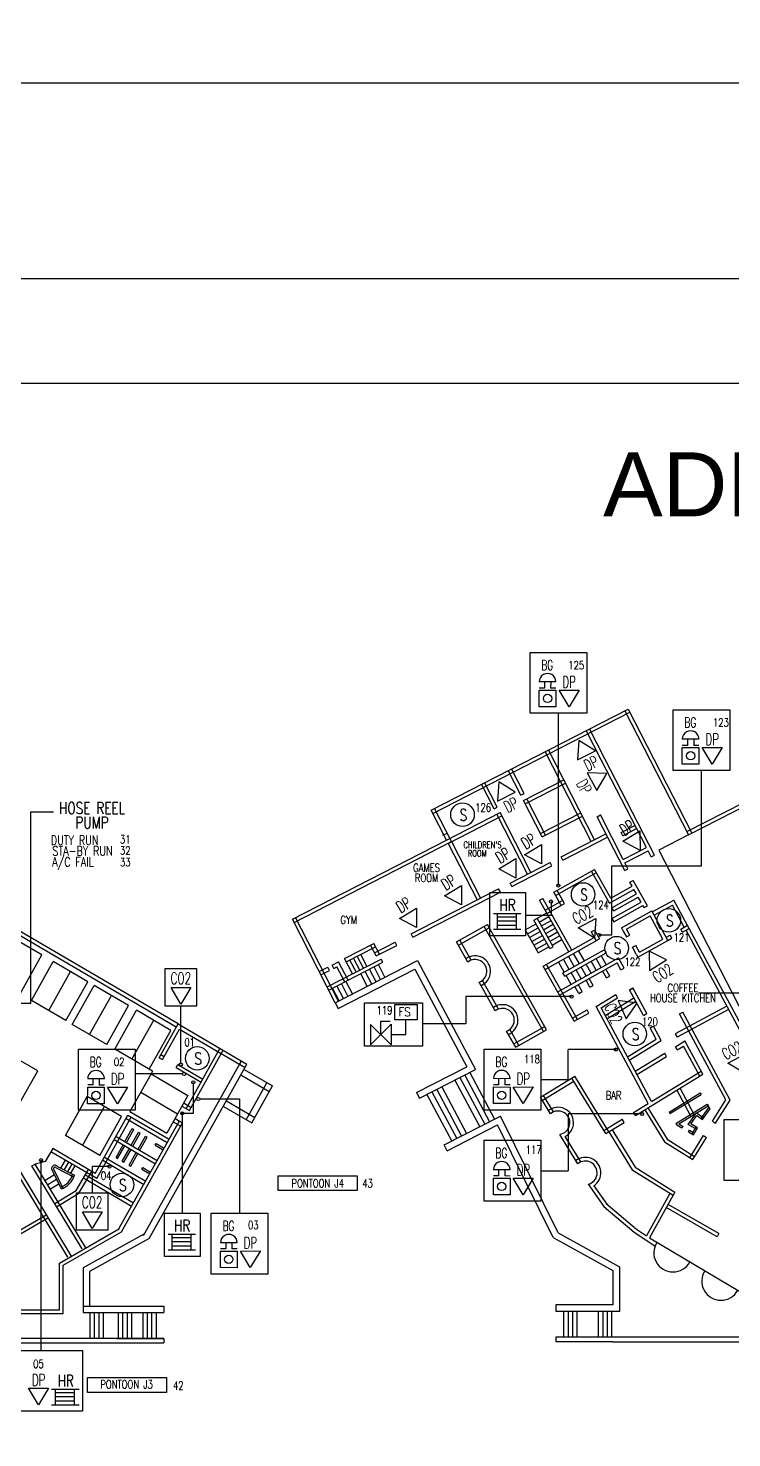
# Model space of a CAD drawing. Extents: x -2888 to 8486, y -2377 to 1555.
# Drawn here: x 6845.8 to 6980.2, y -5.8 to 263.6 of the extents above; entities that cross this region are included whole.
import ezdxf
from ezdxf.enums import TextEntityAlignment as Align

# ---------------------------------------------------------------- set-up
doc = ezdxf.new("R2010")
doc.units = 0
doc.layers.get('0').update_dxf_attribs({"linetype": 'CONTINUOUS'})
doc.layers.get('DEFPOINTS').update_dxf_attribs({"linetype": 'CONTINUOUS'})
for name, color, linetype in [('FAPOINT', 1, 'CONTINUOUS'), ('FF_GRID_LINE', 8, 'CONTINUOUS'), ('MIMIC_SIZE', 7, 'CONTINUOUS'), ('TEXT', 8, 'CONTINUOUS'), ('TXT4', 8, 'CONTINUOUS')]:
    doc.layers.add(name, color=color, linetype=linetype)
doc.styles.add('ARIAL', font='arial.ttf')
doc.styles.add('BADAI', font='romans.shx', dxfattribs={"width": 0.65})
doc.styles.add('PLOT02__REVB$0$NARROW', font='SIMPLEX', dxfattribs={"width": 0.75})
doc.styles.add('ROMANS', font='ROMANS.SHX', dxfattribs={"width": 0.8})
doc.styles.get("Standard").update_dxf_attribs({"font": 'arial.ttf'})
doc.dimstyles.get("Standard").update_dxf_attribs({"dimtxt": 0.18, "dimasz": 0.18, "dimexe": 0.18, "dimexo": 0.0625, "dimgap": 0.09, "dimtad": 0, "dimtih": 1, "dimtoh": 1, "dimzin": 0, "dimcen": 0.09, "dimazin": 3, "dimtfac": 1, "dimtofl": 0, "dimtmove": 0, "dimatfit": 3})

# ---------------------------------------------------------------- blocks, each defined once
blk = doc.blocks.new('D-433-1_MIMIC_SIZE_900_X_1')
at = {"layer": 'MIMIC_SIZE'}
for points in [[(3.62, 53.07), (868.62, 53.07), (868.62, 478.07), (3.62, 478.07)], [(23.62, 73.07), (848.62, 73.07), (848.62, 458.07), (23.62, 458.07)]]:
    blk.add_lwpolyline(points, close=True, dxfattribs=at)
blk = doc.blocks.new('*D64')
at = {"layer": 'DEFPOINTS', "color": 0}
for p in [(7487.73, 253.12), (6622.73, 215.68), (7487.73, 215.68)]:
    blk.add_point(p, dxfattribs=at)
at = {"layer": 'MIMIC_SIZE', "color": 0}
for p, q in [((6622.73, 215.75), (6622.73, 253.3)), ((7487.73, 215.75), (7487.73, 253.3)), ((6622.91, 253.12), (6998.11, 253.12)), ((7487.55, 253.12), (7112.36, 253.12))]:
    blk.add_line(p, q, dxfattribs=at)
for points in [[(6622.91, 253.15), (6622.91, 253.09), (6622.73, 253.12)], [(7487.55, 253.09), (7487.55, 253.15), (7487.73, 253.12)]]:
    blk.add_solid(points, dxfattribs=at)
blk.add_text('865.0000', height=20, dxfattribs=at).set_placement((6997.07, 243.29))

msp = doc.modelspace()

# ---------------------------------------------------------------- linework, layer by layer
at = {"color": 1}
for p, q in [((6944.43, 137.465), (6943.436, 137.466)), ((6946.619, 138.656), (6943.437, 138.659)), ((6944.432, 138.658), (6944.43, 137.465)), ((6945.625, 138.657), (6945.623, 137.464)), ((6946.618, 137.463), (6945.623, 137.464)), ((6943.432, 133.887), (6943.436, 137.069)), ((6943.436, 137.069), (6946.617, 137.065)), ((6946.617, 137.065), (6946.614, 133.884)), ((6947.23, 137.064), (6951.047, 137.074)), ((6949.135, 133.887), (6947.23, 137.064)), ((6951.047, 137.074), (6949.135, 133.887)), ((6951.018, 127.458), (6950.758, 123.764)), ((6954.166, 125.483), (6951.018, 127.458)), ((6973.954, 127.696), (6970.773, 127.7)), ((6971.767, 127.699), (6971.766, 126.506)), ((6972.96, 127.698), (6972.959, 126.504)), ((6950.758, 123.764), (6954.166, 125.483)), ((6970.768, 122.928), (6970.771, 126.109)), ((6971.766, 126.506), (6970.771, 126.507)), ((6970.771, 126.109), (6973.952, 126.106)), ((6973.953, 126.503), (6972.959, 126.504)), ((6973.952, 126.106), (6973.949, 122.924)), ((6974.565, 126.104), (6978.383, 126.114)), ((6976.47, 122.928), (6974.565, 126.104)), ((6978.383, 126.114), (6976.47, 122.928)), ((6956.329, 121.11), (6952.628, 121.268)), ((6952.628, 121.268), (6954.441, 117.909)), ((6935.707, 119.53), (6935.446, 115.835)), ((6938.855, 117.555), (6935.707, 119.53)), ((6954.441, 117.909), (6956.329, 121.11)), ((6935.446, 115.835), (6938.855, 117.555)), ((6959.419, 108.183), (6962.683, 110.163)), ((6962.691, 106.447), (6959.419, 108.183)), ((6962.683, 110.163), (6962.691, 106.447)), ((6940.615, 105.607), (6943.879, 107.587)), ((6943.887, 103.871), (6940.615, 105.607)), ((6943.879, 107.587), (6943.887, 103.871)), ((6935.723, 102.894), (6938.987, 104.875)), ((6938.995, 101.158), (6935.723, 102.894)), ((6938.987, 104.875), (6938.995, 101.158)), ((6925.34, 97.747), (6928.603, 99.728)), ((6928.603, 99.728), (6928.612, 96.012)), ((6928.612, 96.012), (6925.34, 97.747)), ((6916.741, 93.443), (6920.004, 95.423)), ((6920.004, 95.423), (6920.013, 91.707)), ((6920.013, 91.707), (6916.741, 93.443)), ((6950.872, 91.632), (6954.26, 93.391)), ((6954.022, 89.682), (6950.872, 91.632)), ((6954.26, 93.391), (6954.022, 89.682)), ((6964.434, 87.201), (6964.503, 83.497)), ((6967.745, 85.513), (6964.434, 87.201)), ((6964.503, 83.497), (6967.745, 85.513)), ((6873.099, 80.207), (6876.916, 80.217)), ((6875.004, 77.031), (6873.099, 80.207)), ((6876.916, 80.217), (6875.004, 77.031)), ((6962.166, 77.27), (6958.489, 77.721)), ((6958.489, 77.721), (6960.031, 74.228)), ((6960.031, 74.228), (6962.166, 77.27)), ((6911.189, 69.287), (6915.176, 73.207)), ((6915.176, 69.287), (6911.189, 73.187)), ((6911.189, 73.187), (6911.189, 69.287)), ((6913.177, 73.804), (6914.976, 73.804)), ((6913.177, 71.242), (6913.177, 73.804)), ((6915.176, 73.207), (6915.176, 69.287)), ((6917.966, 71.251), (6917.966, 74.067)), ((6915.176, 71.251), (6917.966, 71.251)), ((6979.484, 65.755), (6982.851, 67.553)), ((6982.655, 63.842), (6979.484, 65.755)), ((6860.362, 62.788), (6857.181, 62.792)), ((6858.175, 62.791), (6858.174, 61.598)), ((6859.368, 62.789), (6859.367, 61.596)), ((6937.862, 62.806), (6934.681, 62.809)), ((6935.675, 62.808), (6935.674, 61.615)), ((6936.868, 62.807), (6936.867, 61.614)), ((6857.176, 58.019), (6857.179, 61.201)), ((6858.174, 61.598), (6857.179, 61.599)), ((6857.179, 61.201), (6860.36, 61.198)), ((6860.361, 61.595), (6859.367, 61.596)), ((6860.36, 61.198), (6860.357, 58.016)), ((6860.973, 61.196), (6864.791, 61.206)), ((6862.878, 58.019), (6860.973, 61.196)), ((6864.791, 61.206), (6862.878, 58.019)), ((6934.676, 58.037), (6934.679, 61.218)), ((6935.674, 61.615), (6934.679, 61.616)), ((6934.679, 61.218), (6937.86, 61.215)), ((6937.861, 61.613), (6936.867, 61.614)), ((6937.86, 61.215), (6937.857, 58.033)), ((6938.473, 61.213), (6942.291, 61.223)), ((6940.378, 58.037), (6938.473, 61.213)), ((6942.291, 61.223), (6940.378, 58.037)), ((6934.676, 40.628), (6934.679, 43.81)), ((6935.674, 44.206), (6934.679, 44.207)), ((6934.679, 43.81), (6937.86, 43.806)), ((6937.862, 45.397), (6934.681, 45.4)), ((6935.675, 45.399), (6935.674, 44.206)), ((6936.868, 45.398), (6936.867, 44.205)), ((6937.861, 44.204), (6936.867, 44.205)), ((6937.86, 43.806), (6937.857, 40.625)), ((6938.473, 43.804), (6942.291, 43.815)), ((6940.378, 40.628), (6938.473, 43.804)), ((6942.291, 43.815), (6940.378, 40.628)), ((6856.16, 37.368), (6859.977, 37.378)), ((6858.065, 34.192), (6856.16, 37.368)), ((6859.977, 37.378), (6858.065, 34.192)), ((6882.546, 26.684), (6882.549, 29.865)), ((6883.544, 30.262), (6882.549, 30.263)), ((6882.549, 29.865), (6885.731, 29.862)), ((6885.733, 31.453), (6882.551, 31.456)), ((6883.545, 31.455), (6883.544, 30.262)), ((6884.738, 31.454), (6884.737, 30.261)), ((6885.731, 30.26), (6884.737, 30.261)), ((6885.731, 29.862), (6885.728, 26.68)), ((6886.343, 29.86), (6890.161, 29.87)), ((6888.249, 26.684), (6886.343, 29.86)), ((6890.161, 29.87), (6888.249, 26.684)), ((6845.892, 3.647), (6849.709, 3.657)), ((6847.797, 0.471), (6845.892, 3.647)), ((6849.709, 3.657), (6847.797, 0.471))]:
    msp.add_line(p, q, dxfattribs=at)
for points in [[(6941.678, 144.288), (6952.504, 144.288), (6952.504, 132.647), (6941.678, 132.647)], [(6969.013, 133.329), (6979.84, 133.329), (6979.84, 121.688), (6969.013, 121.688)], [(6933.982, 98.366), (6940.839, 98.366), (6940.839, 90.082), (6933.982, 90.082)], [(6910.03, 77.3), (6921.145, 77.3), (6921.145, 69.016), (6910.03, 69.016)], [(6915.838, 74.067), (6915.838, 77.014), (6920.093, 77.014), (6920.093, 74.067)], [(6855.421, 68.42), (6866.248, 68.42), (6866.248, 56.78), (6855.421, 56.78)], [(6932.921, 68.438), (6943.748, 68.438), (6943.748, 56.797), (6932.921, 56.797)], [(6978.779, 54.972), (6989.606, 54.972), (6989.606, 43.331), (6978.779, 43.331)], [(6932.921, 51.029), (6943.748, 51.029), (6943.748, 39.388), (6932.921, 39.388)], [(6871.828, 37.085), (6878.686, 37.085), (6878.686, 28.801), (6871.828, 28.801)], [(6880.791, 37.085), (6891.618, 37.085), (6891.618, 25.444), (6880.791, 25.444)], [(6840.34, 10.872), (6856.16, 10.872), (6856.16, -0.769), (6840.34, -0.769)]]:
    msp.add_lwpolyline(points, close=True, dxfattribs=at)
for centre in [(6945.025, 135.476), (6972.36, 124.517), (6858.768, 59.609), (6936.268, 59.626), (6936.268, 42.217), (6884.138, 28.273)]:
    msp.add_circle(centre, 0.795, dxfattribs=at)
at = {"color": 1, "linetype": 'BYBLOCK'}
for centre, radius in [((6928.784, 113.263), 2.25), ((6947.091, 99.725), 0.299), ((6951.823, 98.017), 2.25), ((6945.694, 96.659), 0.299), ((6968.202, 93.064), 2.25), ((6954.918, 90.272), 0.299), ((6958.217, 87.762), 2.25), ((6949.615, 78.496), 0.299), ((6961.693, 71.339), 2.25), ((6878.115, 66.688), 2.25), ((6958.079, 68.392), 0.299), ((6874.97, 65.522), 0.299), ((6875.595, 63.712), 0.299), ((6877.343, 62.107), 0.299), ((6878.297, 58.933), 0.299), ((6875.257, 56.178), 0.299), ((6963.072, 56.064), 0.299), ((6848.25, 47.238), 0.299), ((6861.341, 45.996), 0.299), ((6863.721, 42.504), 2.25)]:
    msp.add_circle(centre, radius, dxfattribs=at)
at = {"color": 1}
for centre in [(6945.028, 138.658), (6972.363, 127.698), (6858.771, 62.79), (6936.271, 62.807), (6936.271, 45.399), (6884.142, 31.454)]:
    msp.add_arc(centre, 1.591, 359.93967, 179.93967, dxfattribs=at)
at = {"layer": 'FAPOINT', "color": 1, "linetype": 'BYBLOCK'}
for p, q in [((6934.697, 94.359), (6939.955, 94.359)), ((6935.48, 91.389), (6935.48, 94.359)), ((6939.105, 91.389), (6939.105, 94.359)), ((6935.48, 93.75), (6939.105, 93.75)), ((6935.48, 92.983), (6939.105, 92.983)), ((6935.48, 92.155), (6939.105, 92.155)), ((6934.697, 91.389), (6939.955, 91.389)), ((6872.543, 33.078), (6877.802, 33.078)), ((6873.326, 30.107), (6873.326, 33.078)), ((6873.326, 32.468), (6876.951, 32.468)), ((6876.951, 30.107), (6876.951, 33.078)), ((6872.543, 30.107), (6877.802, 30.107)), ((6873.326, 31.702), (6876.951, 31.702)), ((6873.326, 30.874), (6876.951, 30.874)), ((6850.28, 3.436), (6855.538, 3.436)), ((6851.062, 0.466), (6851.062, 3.436)), ((6851.062, 2.827), (6854.688, 2.827)), ((6854.688, 0.466), (6854.688, 3.436)), ((6850.28, 0.466), (6855.538, 0.466)), ((6851.062, 2.061), (6854.688, 2.061)), ((6851.062, 1.232), (6854.688, 1.232))]:
    msp.add_line(p, q, dxfattribs=at)
at = {"layer": 'FF_GRID_LINE', "color": 1}
for p, q in [((6946.614, 133.884), (6943.432, 133.887)), ((6973.949, 122.924), (6970.768, 122.928)), ((6860.357, 58.016), (6857.176, 58.019)), ((6937.857, 58.033), (6934.676, 58.037)), ((6937.857, 40.625), (6934.676, 40.628)), ((6885.728, 26.68), (6882.546, 26.684))]:
    msp.add_line(p, q, dxfattribs=at)
at = {"layer": 'MIMIC_SIZE', "color": 0}
for p, q in [((6922.795, 114.146), (6960.425, 133.46)), ((6923.118, 113.516), (6960.748, 132.831)), ((6959.795, 133.137), (6971.981, 109.396)), ((6960.425, 133.46), (6972.61, 109.719)), ((6955.361, 123.621), (6952.419, 129.352)), ((6955.99, 123.944), (6953.049, 129.675)), ((6947.505, 119.589), (6944.564, 125.32)), ((6948.135, 119.912), (6945.194, 125.643)), ((6965.45, 105.514), (6955.99, 123.944)), ((6939.908, 116.978), (6937.49, 121.689)), ((6940.538, 117.301), (6938.12, 122.012)), ((6963.91, 106.964), (6955.361, 123.621)), ((6934.8, 114.356), (6932.382, 119.067)), ((6935.43, 114.679), (6933.012, 119.39)), ((6940.431, 115.958), (6948.135, 119.912)), ((6940.754, 115.329), (6948.458, 119.283)), ((6953.374, 108.155), (6947.505, 119.589)), ((6954.004, 108.478), (6948.135, 119.912)), ((6971.658, 110.026), (6989.783, 119.329)), ((6971.981, 109.396), (6990.106, 118.699)), ((6939.908, 116.978), (6940.538, 117.301)), ((6943.999, 109.007), (6940.431, 115.958)), ((6944.629, 109.33), (6941.061, 116.281)), ((6925.736, 108.416), (6922.795, 114.146)), ((6926.689, 108.109), (6923.425, 114.469)), ((6925.736, 108.416), (6935.953, 113.66)), ((6934.8, 114.356), (6935.43, 114.679)), ((6941.192, 101.902), (6935.323, 113.336)), ((6941.822, 102.225), (6935.953, 113.66)), ((6943.676, 109.636), (6951.38, 113.591)), ((6954.487, 112.88), (6955.117, 113.204)), ((6959.485, 104.693), (6955.117, 113.204)), ((6926.059, 107.786), (6936.276, 113.03)), ((6943.999, 109.007), (6951.703, 112.961)), ((6959.766, 102.596), (6954.487, 112.88)), ((6959.098, 109.879), (6961.723, 111.226)), ((6959.421, 109.249), (6962.046, 110.597)), ((6896.278, 93.296), (6925.736, 108.416)), ((6896.602, 92.666), (6926.689, 108.109)), ((6925.046, 109.349), (6925.843, 109.758)), ((6926.059, 107.786), (6931.605, 96.981)), ((6926.689, 108.109), (6932.235, 97.304)), ((6947.6, 105.191), (6956.175, 109.592)), ((6947.923, 104.561), (6956.498, 108.963)), ((6959.421, 109.249), (6959.098, 109.879)), ((6971.981, 109.396), (6966.316, 106.488)), ((6947.923, 104.561), (6947.6, 105.191)), ((6959.485, 104.693), (6963.91, 106.964)), ((6959.809, 104.063), (6964.233, 106.334)), ((6964.82, 105.191), (6964.233, 106.334)), ((6964.82, 105.191), (6965.45, 105.514)), ((6966.316, 106.488), (6983.873, 72.284)), ((6874.09, 72.662), (6819.817, 104.427)), ((6937.87, 100.197), (6945.533, 104.13)), ((6938.194, 99.567), (6945.856, 103.5)), ((6945.856, 103.5), (6945.533, 104.13)), ((6946.224, 98.44), (6954.01, 102.818)), ((6956.847, 96.328), (6953.393, 102.471)), ((6957.117, 97.292), (6954.01, 102.818)), ((6959.766, 102.596), (6960.396, 102.92)), ((6960.396, 102.92), (6959.809, 104.063)), ((6874.448, 73.273), (6825.361, 102.003)), ((6938.194, 99.567), (6937.87, 100.197)), ((6946.57, 97.823), (6954.357, 102.201)), ((6960.768, 100.336), (6961.385, 100.682)), ((6961.191, 99.582), (6960.768, 100.336)), ((6963.859, 96.282), (6961.385, 100.682)), ((6918.95, 90.486), (6935.685, 99.076)), ((6919.274, 89.856), (6936.009, 98.446)), ((6936.009, 98.446), (6935.685, 99.076)), ((6943.515, 96.918), (6944.132, 97.264)), ((6949.686, 87.385), (6944.132, 97.264)), ((6947.636, 95.928), (6946.224, 98.44)), ((6948.253, 96.275), (6946.841, 98.787)), ((6956.847, 96.328), (6961.538, 98.965)), ((6957.117, 97.292), (6961.191, 99.582)), ((6957.321, 95.484), (6962.012, 98.122)), ((6957.668, 94.867), (6962.359, 97.505)), ((6962.012, 98.122), (6961.538, 98.965)), ((6962.895, 96.552), (6962.359, 97.505)), ((6942.42, 93.119), (6944.875, 94.499)), ((6949.069, 87.038), (6943.515, 96.918)), ((6944.58, 95.022), (6947.906, 96.892)), ((6944.927, 94.405), (6948.253, 96.275)), ((6957.321, 93.418), (6962.895, 96.552)), ((6957.668, 94.867), (6957.321, 95.484)), ((6957.668, 92.801), (6963.242, 95.935)), ((6959.141, 91.633), (6964.93, 94.887)), ((6963.488, 95.497), (6963.242, 95.935)), ((6963.488, 95.497), (6964.105, 95.844)), ((6964.105, 95.844), (6963.859, 96.282)), ((6967.99, 89.2), (6964.93, 94.887)), ((6965.032, 94.698), (6969.177, 96.928)), ((6965.367, 94.075), (6968.889, 95.97)), ((6971.141, 91.784), (6968.889, 95.97)), ((6985.366, 66.836), (6969.177, 96.928)), ((6904.48, 77.317), (6896.278, 93.296)), ((6905.11, 77.64), (6896.908, 93.619)), ((6927.641, 88.933), (6933.542, 92.251)), ((6927.988, 88.316), (6933.889, 91.634)), ((6944.231, 71.793), (6932.925, 91.904)), ((6944.848, 72.14), (6933.542, 92.251)), ((6940.774, 91.246), (6942.825, 92.399)), ((6941.186, 90.514), (6943.237, 91.666)), ((6945.486, 87.666), (6942.42, 93.119)), ((6946.103, 88.013), (6943.037, 93.466)), ((6943.442, 92.746), (6945.279, 93.779)), ((6943.854, 92.013), (6945.691, 93.046)), ((6944.266, 91.281), (6946.103, 92.313)), ((6957.321, 93.418), (6957.668, 92.801)), ((6959.141, 91.633), (6959.488, 91.016)), ((6960.105, 91.363), (6964.648, 93.917)), ((6967.037, 89.476), (6964.648, 93.917)), ((6970.478, 91.411), (6971.758, 92.131)), ((6848.433, 86.471), (6843.278, 89.488)), ((6911.943, 86.889), (6915.901, 88.921)), ((6916.224, 88.291), (6915.901, 88.921)), ((6919.274, 89.856), (6918.95, 90.486)), ((6929.796, 85.101), (6927.641, 88.933)), ((6930.414, 85.447), (6928.258, 89.28)), ((6940.774, 91.246), (6943.246, 86.849)), ((6941.598, 89.781), (6943.649, 90.934)), ((6942.01, 89.048), (6944.061, 90.201)), ((6942.422, 88.315), (6944.473, 89.468)), ((6944.215, 84.309), (6953.962, 89.788)), ((6944.562, 83.692), (6954.926, 89.518)), ((6944.678, 90.548), (6946.515, 91.581)), ((6945.09, 89.815), (6946.927, 90.848)), ((6945.502, 89.082), (6947.339, 90.115)), ((6945.914, 88.349), (6947.751, 89.382)), ((6953.354, 90.869), (6953.971, 91.216)), ((6953.354, 90.869), (6954.309, 89.171)), ((6953.971, 91.216), (6954.926, 89.518)), ((6959.488, 91.016), (6960.105, 89.919)), ((6960.722, 90.266), (6960.105, 91.363)), ((6960.105, 89.919), (6960.722, 90.266)), ((6962.306, 86.004), (6967.99, 89.2)), ((6962.576, 86.968), (6967.037, 89.476)), ((6967.643, 89.817), (6968.421, 90.254)), ((6967.99, 89.2), (6968.756, 89.631)), ((6968.756, 89.631), (6968.421, 90.254)), ((6970.814, 90.787), (6970.478, 91.411)), ((6970.814, 90.787), (6972.094, 91.507)), ((6984.548, 66.863), (6971.477, 91.16)), ((6844.268, 79.033), (6848.433, 86.471)), ((6906.264, 85.759), (6911.848, 88.625)), ((6906.587, 85.13), (6912.171, 87.996)), ((6910.533, 84.286), (6909.368, 86.557)), ((6912.267, 86.26), (6911.218, 88.302)), ((6912.896, 86.583), (6911.848, 88.625)), ((6912.267, 86.26), (6916.224, 88.291)), ((6942.834, 87.582), (6944.885, 88.735)), ((6943.246, 86.849), (6945.297, 88.002)), ((6945.486, 87.666), (6946.103, 88.013)), ((6947.965, 83.019), (6955.871, 87.464)), ((6948.312, 82.402), (6956.217, 86.847)), ((6951.101, 84.782), (6949.996, 86.747)), ((6952.062, 85.322), (6950.957, 87.287)), ((6956.256, 84.608), (6955.29, 86.326)), ((6955.871, 87.464), (6956.217, 86.847)), ((6961.247, 87.945), (6961.864, 88.292)), ((6961.959, 86.621), (6961.247, 87.945)), ((6962.582, 86.956), (6961.864, 88.292)), ((6961.959, 86.621), (6962.306, 86.004)), ((6846.441, 77.761), (6850.606, 85.199)), ((6857.186, 81.348), (6850.606, 85.199)), ((6901.422, 83.274), (6903.043, 84.106)), ((6902.911, 80.374), (6913.236, 85.673)), ((6903.366, 83.477), (6903.043, 84.106)), ((6903.234, 79.744), (6913.559, 85.044)), ((6903.858, 84.524), (6905.103, 85.164)), ((6904.181, 83.895), (6903.858, 84.524)), ((6904.181, 83.895), (6904.797, 84.211)), ((6904.48, 77.317), (6920.21, 85.391)), ((6906.285, 81.31), (6904.797, 84.211)), ((6905.046, 76.215), (6919.689, 83.731)), ((6906.915, 81.633), (6905.103, 85.164)), ((6907.753, 82.859), (6906.264, 85.759)), ((6908.448, 83.216), (6907.282, 85.487)), ((6909.143, 83.573), (6907.978, 85.843)), ((6909.838, 83.929), (6908.673, 86.2)), ((6912.276, 81.319), (6911.031, 83.746)), ((6913.122, 81.752), (6911.876, 84.18)), ((6913.967, 82.186), (6912.721, 84.613)), ((6913.559, 85.044), (6913.236, 85.673)), ((6919.689, 83.731), (6929.593, 65.079)), ((6920.21, 85.391), (6931.276, 64.551)), ((6950.137, 73.776), (6944.215, 84.309)), ((6950.754, 74.122), (6944.832, 84.655)), ((6946.979, 79.392), (6958.572, 85.91)), ((6948.219, 83.162), (6947.114, 85.127)), ((6947.326, 78.775), (6958.302, 84.946)), ((6949.18, 83.702), (6948.075, 85.667)), ((6950.14, 84.242), (6949.036, 86.207)), ((6951.453, 81.908), (6950.487, 83.625)), ((6952.413, 82.448), (6951.448, 84.165)), ((6953.374, 82.988), (6952.409, 84.705)), ((6954.335, 83.528), (6953.369, 85.245)), ((6955.295, 84.068), (6954.33, 85.785)), ((6956.91, 82.407), (6956.16, 83.742)), ((6959.052, 83.612), (6958.302, 84.946)), ((6959.669, 83.959), (6958.572, 85.91)), ((6959.052, 83.612), (6959.669, 83.959)), ((6849.731, 75.835), (6853.896, 83.273)), ((6853.021, 73.91), (6857.186, 81.348)), ((6901.745, 82.645), (6903.366, 83.477)), ((6906.897, 78.558), (6905.652, 80.985)), ((6907.743, 78.992), (6906.497, 81.419)), ((6910.586, 80.451), (6909.34, 82.878)), ((6911.431, 80.885), (6910.185, 83.312)), ((6935.046, 75.764), (6931.968, 81.238)), ((6935.663, 76.109), (6932.584, 81.586)), ((6948.312, 82.402), (6947.965, 83.019)), ((6949.532, 80.828), (6948.566, 82.545)), ((6950.492, 81.368), (6949.527, 83.085)), ((6953.129, 80.282), (6952.379, 81.616)), ((6953.746, 80.628), (6952.996, 81.963)), ((6956.293, 82.06), (6955.543, 83.395)), ((6956.293, 82.06), (6956.91, 82.407)), ((6854.247, 73.192), (6858.412, 80.63)), ((6857.537, 71.267), (6861.702, 78.705)), ((6864.992, 76.779), (6858.412, 80.63)), ((6905.207, 77.69), (6903.961, 80.117)), ((6906.052, 78.124), (6904.806, 80.551)), ((6949.297, 80.651), (6949.278, 80.685)), ((6951.022, 79.097), (6950.272, 80.432)), ((6951.639, 79.444), (6950.889, 80.779)), ((6951.022, 79.097), (6951.639, 79.444)), ((6953.129, 80.282), (6953.746, 80.628)), ((6954.308, 76.597), (6958.057, 78.892)), ((6955.248, 76.343), (6958.393, 78.268)), ((6956.027, 74.894), (6961.532, 78.263)), ((6958.393, 78.268), (6958.057, 78.892)), ((6960.703, 79.803), (6961.326, 80.139)), ((6963.342, 74.898), (6960.703, 79.803)), ((6961.174, 79.838), (6961.08, 80.006)), ((6963.965, 75.233), (6961.326, 80.139)), ((6853.021, 73.91), (6846.441, 77.761)), ((6860.827, 69.341), (6864.992, 76.779)), ((6862.343, 68.454), (6866.508, 75.892)), ((6873.089, 72.04), (6866.508, 75.892)), ((6904.48, 77.317), (6905.046, 76.215)), ((6949.79, 74.392), (6952.593, 75.968)), ((6952.94, 75.351), (6952.593, 75.968)), ((6964.265, 58.088), (6954.308, 76.597)), ((6954.985, 76.98), (6954.972, 77.004)), ((6964.87, 58.458), (6955.248, 76.343)), ((6955.602, 77.327), (6955.576, 77.374)), ((6956.363, 74.27), (6961.868, 77.638)), ((6979.287, 76.642), (6969.437, 71.372)), ((6979.621, 76.017), (6969.771, 70.748)), ((6970.263, 75.188), (6970.886, 75.524)), ((6979.922, 58.728), (6970.886, 75.524)), ((6860.827, 69.341), (6854.247, 73.192)), ((6865.633, 66.528), (6869.798, 73.966)), ((6870.832, 66.816), (6874.448, 73.273)), ((6874.448, 73.273), (6887.612, 65.569)), ((6938.601, 69.44), (6944.501, 72.757)), ((6950.137, 73.776), (6952.94, 75.351)), ((6963.342, 74.898), (6963.965, 75.233)), ((6964.623, 72.517), (6965.246, 72.852)), ((6966.734, 70.087), (6965.246, 72.852)), ((6979.104, 58.755), (6970.263, 75.188)), ((6868.923, 64.603), (6873.089, 72.04)), ((6871.443, 66.459), (6874.713, 72.298)), ((6874.713, 72.298), (6887.266, 64.951)), ((6938.948, 68.823), (6937.217, 71.901)), ((6939.565, 69.169), (6937.834, 72.249)), ((6938.948, 68.823), (6944.848, 72.14)), ((6960.289, 66.973), (6965.793, 70.341)), ((6960.625, 66.348), (6966.734, 70.087)), ((6965.793, 70.341), (6964.623, 72.517)), ((6969.437, 71.372), (6969.771, 70.748)), ((6847.643, 64.307), (6841.063, 68.159)), ((6869.563, 64.228), (6862.343, 68.454)), ((6871.178, 67.434), (6871.789, 67.076)), ((6875.998, 57.065), (6882.445, 68.577)), ((6876.609, 56.707), (6883.062, 68.231)), ((6961.772, 64.216), (6967.412, 67.668)), ((6967.748, 67.044), (6967.412, 67.668)), ((6969.461, 68.922), (6971.271, 70.03)), ((6969.796, 68.297), (6969.461, 68.922)), ((6969.796, 68.297), (6971.002, 69.035)), ((6974.1, 63.277), (6971.002, 69.035)), ((6974.705, 63.647), (6971.271, 70.03)), ((6867.871, 32.854), (6886.543, 66.194)), ((6868.952, 32.248), (6887.612, 65.569)), ((6870.832, 66.816), (6871.443, 66.459)), ((6874.069, 64.921), (6874.415, 65.539)), ((6874.069, 64.921), (6878.835, 62.132)), ((6874.415, 65.539), (6879.193, 62.743)), ((6919.996, 60.153), (6929.593, 65.079)), ((6962.108, 63.592), (6967.748, 67.044)), ((6843.477, 56.87), (6847.643, 64.307)), ((6869.282, 63.717), (6865.258, 56.532)), ((6869.563, 64.228), (6869.282, 63.717)), ((6869.282, 63.717), (6876.328, 59.593)), ((6886.436, 63.516), (6891.875, 60.333)), ((6887.061, 64.585), (6892.48, 61.414)), ((6887.447, 54.962), (6891.411, 62.039)), ((6920.562, 59.051), (6931.276, 64.551)), ((6927.345, 62.533), (6932.079, 53.618)), ((6928.289, 63.018), (6933.023, 54.102)), ((6929.233, 63.502), (6933.967, 54.587)), ((6930.177, 63.987), (6934.911, 55.071)), ((6943.656, 59.242), (6950.266, 63.287)), ((6944.025, 58.639), (6950.04, 62.319)), ((6956.161, 52.299), (6949.662, 62.918)), ((6956.764, 52.668), (6950.266, 63.287)), ((6961.803, 55.751), (6974.705, 63.647)), ((6964.87, 58.458), (6974.369, 64.271)), ((6852.924, 51.971), (6857.089, 59.408)), ((6863.669, 55.557), (6857.089, 59.408)), ((6867.314, 60.203), (6874.36, 56.079)), ((6876.328, 59.593), (6872.304, 52.408)), ((6888.517, 54.336), (6892.48, 61.414)), ((6919.996, 60.153), (6920.562, 59.051)), ((6921.991, 59.785), (6926.725, 50.869)), ((6922.935, 60.27), (6927.669, 51.354)), ((6923.879, 60.754), (6928.613, 51.839)), ((6924.823, 61.239), (6929.557, 52.323)), ((6946.185, 56.464), (6944.259, 59.612)), ((6968.233, 56.431), (6974.207, 60.086)), ((6968.418, 56.129), (6974.391, 59.785)), ((6969.741, 60.609), (6972.354, 55.72)), ((6970.365, 60.943), (6972.978, 56.053)), ((6974.207, 60.086), (6974.391, 59.785)), ((6856.214, 50.045), (6860.379, 57.483)), ((6875.18, 57.543), (6876.609, 56.707)), ((6875.526, 58.161), (6876.954, 57.325)), ((6883.098, 57.508), (6888.517, 54.336)), ((6883.723, 58.577), (6889.122, 55.417)), ((6945.581, 56.096), (6943.656, 59.242)), ((6961.433, 56.355), (6964.265, 58.088)), ((6963.607, 56.856), (6967.359, 50.725)), ((6964.211, 57.225), (6967.876, 51.236)), ((6969.565, 54.255), (6975.538, 57.91)), ((6970.092, 54.162), (6975.723, 57.608)), ((6974.355, 55.217), (6975.881, 57.35)), ((6974.643, 55.011), (6976.082, 57.022)), ((6975.538, 57.91), (6975.723, 57.608)), ((6976.082, 57.022), (6975.723, 57.608)), ((6976.542, 54.665), (6979.104, 58.755)), ((6977.142, 54.29), (6979.922, 58.728)), ((6858.638, 44.683), (6864.878, 55.827)), ((6858.903, 43.708), (6865.489, 55.469)), ((6859.504, 48.119), (6863.669, 55.557)), ((6863.016, 33.885), (6874.688, 54.727)), ((6863.634, 33.539), (6875.299, 54.37)), ((6864.532, 55.209), (6872.385, 50.614)), ((6864.878, 55.827), (6872.742, 51.224)), ((6865.258, 56.532), (6872.304, 52.408)), ((6873.525, 54.588), (6874.953, 53.752)), ((6873.871, 55.206), (6875.299, 54.37)), ((6925.296, 50.136), (6936.01, 55.635)), ((6925.861, 49.034), (6935.458, 53.96)), ((6946.118, 32.459), (6935.458, 53.96)), ((6947.057, 33.355), (6936.01, 55.635)), ((6955.791, 52.902), (6959.299, 55.049)), ((6956.161, 52.299), (6959.668, 54.445)), ((6959.668, 54.445), (6959.299, 55.049)), ((6961.803, 55.751), (6961.433, 56.355)), ((6968.233, 56.431), (6968.418, 56.129)), ((6969.565, 54.255), (6969.749, 53.953)), ((6969.749, 53.953), (6970.701, 53.395)), ((6970.092, 54.162), (6970.911, 53.682)), ((6971.868, 54.075), (6973.496, 56.292)), ((6973.525, 53.104), (6971.868, 54.075)), ((6972.386, 54.182), (6973.572, 55.797)), ((6973.704, 53.409), (6972.386, 54.182)), ((6973.496, 56.292), (6974.852, 55.296)), ((6973.572, 55.797), (6974.643, 55.011)), ((6976.542, 54.665), (6977.142, 54.29)), ((6859.504, 48.119), (6852.924, 51.971)), ((6862.607, 51.77), (6870.47, 47.168)), ((6864.302, 50.778), (6865.705, 53.282)), ((6864.608, 50.599), (6866.01, 53.103)), ((6865.504, 50.075), (6866.906, 52.579)), ((6865.705, 53.282), (6866.01, 53.103)), ((6865.809, 49.896), (6867.212, 52.4)), ((6866.814, 49.308), (6868.217, 51.812)), ((6866.906, 52.579), (6867.212, 52.4)), ((6867.12, 49.129), (6868.522, 51.633)), ((6868.217, 51.812), (6868.522, 51.633)), ((6950.804, 46.526), (6947.352, 52.168)), ((6951.408, 46.894), (6948.418, 51.781)), ((6956.764, 52.668), (6961.218, 45.39)), ((6957.368, 53.037), (6961.735, 45.902)), ((6967.876, 51.236), (6973.125, 47.949)), ((6970.701, 53.395), (6970.911, 53.682)), ((6971.928, 52.676), (6972.139, 52.963)), ((6971.928, 52.676), (6972.931, 52.089)), ((6972.139, 52.963), (6973.11, 52.394)), ((6972.182, 47.704), (6974.819, 51.914)), ((6972.625, 52.268), (6973.399, 53.588)), ((6972.782, 47.328), (6975.419, 51.538)), ((6972.931, 52.089), (6973.704, 53.409)), ((6974.819, 51.914), (6975.419, 51.538)), ((6850.496, 49.448), (6849.694, 48.078)), ((6858.903, 43.708), (6850.138, 48.838)), ((6858.638, 44.683), (6850.496, 49.448)), ((6862.261, 51.153), (6870.113, 46.557)), ((6862.592, 47.723), (6863.956, 50.16)), ((6862.897, 47.544), (6864.262, 49.981)), ((6863.793, 47.02), (6865.158, 49.457)), ((6864.099, 46.841), (6865.463, 49.278)), ((6865.103, 46.253), (6866.468, 48.69)), ((6865.409, 46.074), (6866.774, 48.511)), ((6870.094, 50.096), (6870.267, 50.405)), ((6870.094, 50.096), (6871.601, 49.214)), ((6870.267, 50.405), (6871.774, 49.523)), ((6925.861, 49.034), (6925.296, 50.136)), ((6967.359, 50.725), (6972.782, 47.328)), ((6846.531, 46.137), (6847.148, 46.484)), ((6856.126, 30.262), (6846.531, 46.137)), ((6849.066, 47.005), (6847.148, 46.484)), ((6856.834, 30.459), (6847.148, 46.484)), ((6849.694, 48.078), (6849.066, 47.005)), ((6851.398, 46.026), (6854.647, 44.371)), ((6852.044, 45.697), (6852.927, 47.205)), ((6852.69, 45.319), (6853.573, 46.827)), ((6853.305, 44.959), (6854.187, 46.468)), ((6853.897, 44.612), (6854.78, 46.121)), ((6860.05, 47.205), (6867.902, 42.61)), ((6860.396, 47.823), (6868.26, 43.22)), ((6862.592, 47.723), (6862.897, 47.544)), ((6863.793, 47.02), (6864.099, 46.841)), ((6865.103, 46.253), (6865.409, 46.074)), ((6867.531, 45.52), (6867.704, 45.829)), ((6867.704, 45.829), (6869.211, 44.947)), ((6961.735, 45.902), (6969.352, 41.13)), ((6853.407, 28.704), (6843.812, 44.579)), ((6854.115, 28.902), (6844.43, 44.926)), ((6850.824, 44.409), (6849.05, 43.337)), ((6851.238, 43.542), (6849.545, 42.518)), ((6850.436, 45.221), (6852.108, 41.721)), ((6850.732, 45.422), (6852.428, 41.874)), ((6851.159, 45.751), (6854.486, 44.056)), ((6854.994, 41.435), (6857.34, 45.443)), ((6855.515, 40.924), (6857.95, 45.085)), ((6856.389, 43.836), (6865.577, 38.458)), ((6856.746, 44.446), (6865.935, 39.069)), ((6867.531, 45.52), (6869.038, 44.638)), ((6961.218, 45.39), (6969.009, 40.51)), ((6851.671, 42.637), (6850.061, 41.664)), ((6850.885, 38.933), (6854.994, 41.435)), ((6851.253, 38.328), (6855.515, 40.924)), ((6952.76, 42.632), (6955.776, 38.402)), ((6953.844, 42.33), (6956.352, 38.813)), ((6968.408, 40.886), (6963.913, 32.763)), ((6969.352, 41.13), (6964.503, 32.368)), ((6955.776, 38.402), (6961.579, 33.477)), ((6956.234, 38.941), (6962.006, 34.042)), ((6977.418, 32.57), (6967.709, 38.161)), ((6977.761, 33.19), (6968.052, 38.78)), ((6849.344, 36.796), (6824.392, 22.323)), ((6849.71, 36.19), (6824.77, 21.724)), ((6851.792, 27.571), (6863.282, 34.154)), ((6852.5, 27.161), (6863.634, 33.539)), ((6868.065, 33.173), (6856.318, 26.661)), ((6946.118, 32.459), (6957.513, 26.142)), ((6947.057, 33.355), (6958.752, 26.871)), ((6961.579, 33.477), (6965.522, 30.833)), ((6962.006, 34.042), (6963.913, 32.763)), ((6964.503, 32.368), (6992.09, 15.999)), ((6977.761, 33.19), (6977.408, 32.576)), ((6868.952, 32.248), (6857.556, 25.931)), ((6851.792, 18.627), (6851.792, 27.571)), ((6852.5, 17.92), (6852.5, 27.161)), ((6856.318, 26.661), (6856.318, 18.111)), ((6857.556, 25.931), (6857.556, 19.349)), ((6957.513, 26.142), (6957.513, 19.56)), ((6958.752, 26.871), (6958.752, 18.321)), ((6856.318, 19.349), (6871.755, 19.349)), ((6871.755, 19.349), (6871.755, 18.111)), ((6957.513, 19.56), (6946.598, 19.56)), ((6946.598, 19.56), (6946.598, 18.321)), ((6832.485, 17.92), (6852.5, 17.92)), ((6832.875, 18.627), (6851.792, 18.627)), ((6856.318, 18.111), (6871.755, 18.111)), ((6857.588, 18.111), (6857.588, 13.175)), ((6858.434, 18.111), (6858.434, 13.175)), ((6859.28, 18.111), (6859.28, 13.175)), ((6860.125, 18.111), (6860.125, 13.175)), ((6863.008, 18.111), (6863.008, 13.175)), ((6863.854, 18.111), (6863.854, 13.175)), ((6864.7, 18.111), (6864.7, 13.175)), ((6865.545, 18.111), (6865.545, 13.175)), ((6867.71, 18.111), (6867.71, 13.175)), ((6868.555, 18.111), (6868.555, 13.175)), ((6869.401, 18.111), (6869.401, 13.175)), ((6870.246, 18.111), (6870.246, 13.175)), ((6958.752, 18.321), (6946.598, 18.321)), ((6948.107, 18.321), (6948.107, 13.385)), ((6948.953, 18.321), (6948.953, 13.385)), ((6949.798, 18.321), (6949.798, 13.385)), ((6950.644, 18.321), (6950.644, 13.385)), ((6954.718, 18.321), (6954.718, 13.385)), ((6955.564, 18.321), (6955.564, 13.385)), ((6956.41, 18.321), (6956.41, 13.385)), ((6957.255, 18.321), (6957.255, 13.385)), ((6871.755, 13.175), (6724.914, 13.175)), ((6735.829, 12.29), (6871.755, 12.29)), ((6862.75, 13.175), (6871.755, 13.175)), ((6871.755, 13.175), (6871.755, 12.29)), ((7100.094, 13.385), (6946.598, 13.385)), ((6946.598, 13.385), (6946.598, 12.501)), ((6957.513, 12.501), (6946.598, 12.501)), ((6957.513, 12.501), (7110.75, 12.501))]:
    msp.add_line(p, q, dxfattribs=at)
at = {"layer": 'MIMIC_SIZE', "color": 1}
for p, q in [((6947.091, 99.725), (6947.091, 132.647)), ((6974.426, 103.5), (6974.426, 121.688)), ((6846.302, 77.18), (6846.302, 113.787)), ((6846.302, 113.787), (6850.655, 113.787)), ((6957.336, 90.272), (6957.336, 103.5)), ((6957.336, 103.5), (6974.426, 103.5)), ((6945.694, 96.659), (6945.694, 93.969)), ((6945.694, 93.969), (6940.839, 93.969)), ((6954.918, 90.272), (6957.336, 90.272)), ((6949.615, 78.496), (6929.404, 78.496)), ((6929.404, 78.496), (6929.404, 73.29)), ((6973.856, 79.184), (6986.103, 79.184)), ((6846.302, 77.18), (6810.501, 77.18)), ((6874.97, 65.821), (6874.97, 76.69)), ((6929.404, 73.29), (6921.145, 73.29)), ((6958.079, 68.392), (6948.973, 68.392)), ((6948.973, 62.617), (6948.973, 68.392)), ((6875.296, 63.712), (6866.248, 63.712)), ((6877.343, 62.107), (6877.343, 56.178)), ((6943.748, 62.617), (6948.973, 62.617)), ((6878.596, 58.933), (6886.205, 58.933)), ((6886.205, 58.933), (6886.205, 37.085)), ((6877.343, 56.178), (6875.005, 56.178)), ((6875.257, 55.879), (6875.257, 37.085)), ((6963.072, 56.064), (6948.973, 56.064)), ((6948.973, 56.064), (6948.973, 45.209)), ((6848.25, 47.238), (6848.25, 10.872)), ((6861.341, 45.996), (6858.031, 45.996)), ((6858.031, 45.996), (6858.031, 41.016)), ((6943.748, 45.209), (6948.973, 45.209))]:
    msp.add_line(p, q, dxfattribs=at)
for points in [[(6871.965, 83.855), (6877.974, 83.855), (6877.974, 76.69), (6871.965, 76.69)], [(6893.585, 44.226), (6908.68, 44.226), (6908.68, 41.406), (6893.585, 41.406)], [(6855.026, 41.016), (6861.035, 41.016), (6861.035, 33.852), (6855.026, 33.852)], [(6857.144, 5.659), (6872.239, 5.659), (6872.239, 2.84), (6857.144, 2.84)]]:
    msp.add_lwpolyline(points, close=True, dxfattribs=at)
at = {"layer": 'MIMIC_SIZE', "color": 0}
for centre, radius, start, end in [((6931.186, 83.341), 2.951, 292.54405, 126.14675), ((6931.186, 83.341), 2.243, 290.38247, 128.30833), ((6936.436, 74.004), 2.951, 292.54405, 126.14675), ((6936.436, 74.004), 2.243, 290.38247, 128.30833), ((6947.036, 54.389), 2.951, 297.92803, 128.26612), ((6947.036, 54.389), 2.243, 278.0934, 130.4277), ((6850.917, 45.623), 0.627, 36.62565, 219.92785), ((6850.917, 45.623), 0.273, 27.73309, 227.40463), ((6952.259, 44.819), 2.951, 302.50603, 128.26612), ((6952.259, 44.819), 2.243, 282.90865, 130.4277), ((6850.797, 45.519), 3.663, 289.04962, 343.39709), ((6850.797, 45.519), 4.017, 289.04962, 343.39709), ((6968.985, 29.522), 3.651, 146.80334, 331.83157), ((6978.136, 24.093), 3.651, 146.80334, 331.83157)]:
    msp.add_arc(centre, radius, start, end, dxfattribs=at)

# ---------------------------------------------------------------- block references
at = {"layer": 'MIMIC_SIZE', "color": 1}
msp.add_blockref('D-433-1_MIMIC_SIZE_900_X_1', (6619.11, -262.387), dxfattribs=at)

# ---------------------------------------------------------------- texts
at = {"color": 0, "linetype": 'BYBLOCK', "style": 'PLOT02__REVB$0$NARROW', "width": 0.75}
for s, p in [('125', (6949.006, 141.052)), ('123', (6976.635, 130.095)), ('126', (6931.22, 113.838)), ('31', (6863.348, 107.757)), ('32', (6863.348, 105.632)), ('33', (6863.348, 103.403)), ('124', (6953.713, 95.236)), ('121', (6969.102, 89.016)), ('122', (6959.739, 84.351)), ('119', (6912.375, 75.101)), ('120', (6963.073, 72.918)), ('01', (6875.662, 68.986)), ('02', (6862.18, 65.234)), ('118', (6940.543, 65.766)), ('117', (6940.855, 48.462)), ('04', (6859.698, 43.47)), ('43', (6909.638, 42.008)), ('03', (6887.808, 34.049)), ('05', (6846.77, 7.506)), ('42', (6873.477, 3.359))]:
    msp.add_text(s, height=1.5671, dxfattribs=at).set_placement(p)
for s, height, p in [('HOSE REEL', 2.2387, (6858.014, 113.408)), ('PUMP', 2.2387, (6858.014, 110.645)), ('DUTY RUN', 1.7909, (6854.689, 107.477)), ("CHILDREN'S", 1.2537, (6932.607, 106.877)), ('A/C FAIL', 1.7909, (6854.378, 103.33)), ('STA-BY RUN', 1.7909, (6856.197, 105.445)), ('ROOM', 1.2537, (6931.596, 105.252)), ('GAMES', 1.5671, (6921.927, 102.337)), ('ROOM', 1.5671, (6921.927, 100.404)), ('GYM', 1.5671, (6907.065, 92.385)), ('COFFEE', 1.5671, (6970.894, 79.38)), ('HOUSE KITCHEN', 1.56706, (6970.894, 77.446)), ('BAR', 1.5671, (6957.64, 58.851)), ('PONTOON J4', 1.5671, (6901.125, 42.027)), ('PONTOON J3', 1.5671, (6864.606, 3.597))]:
    msp.add_text(s, height=height, dxfattribs=at).set_placement(p, align=Align.CENTER)
at = {"color": 1, "linetype": 'BYBLOCK', "style": 'PLOT02__REVB$0$NARROW', "width": 0.75}
for s, height, p in [('S', 2.255, (6928.226, 112.094)), ('HR', 2.2387, (6935.846, 94.886)), ('S', 2.255, (6951.265, 96.848)), ('S', 2.255, (6967.643, 91.895)), ('S', 2.255, (6957.658, 86.593)), ('S', 2.255, (6961.134, 70.17)), ('S', 2.255, (6877.557, 65.519)), ('S', 2.255, (6863.162, 41.334)), ('HR', 2.2387, (6873.693, 33.604)), ('HR', 2.2387, (6851.429, 3.963))]:
    msp.add_text(s, height=height, dxfattribs=at).set_placement(p)
at = {"color": 1, "style": 'ROMANS', "width": 0.85}
msp.add_text('FS', height=1.6959, dxfattribs=at).set_placement((6916.545, 74.734))
at = {"layer": 'TEXT', "color": 1, "style": 'BADAI', "width": 0.65}
for s, height, p in [('BG', 1.9203, (6943.841, 140.9)), ('DP', 2.2157, (6947.862, 137.532)), ('BG', 1.9203, (6971.176, 129.94)), ('DP', 2.2157, (6975.198, 126.572)), ('CO2', 2.2157, (6873.021, 80.897)), ('BG', 1.9203, (6857.584, 65.032)), ('BG', 1.9203, (6935.084, 65.05)), ('DP', 2.2157, (6861.606, 61.664)), ('DP', 2.2157, (6939.106, 61.681)), ('BG', 1.9203, (6935.084, 47.641)), ('DP', 2.2157, (6939.106, 44.273)), ('CO2', 2.2157, (6856.082, 38.058)), ('BG', 1.9203, (6882.954, 33.697)), ('DP', 2.2157, (6886.976, 30.328)), ('DP', 2.2157, (6846.524, 4.115))]:
    msp.add_text(s, height=height, dxfattribs=at).set_placement(p)
for s, rotation, p in [('DP', 26.92217, (6952.715, 121.499)), ('DP', 298.50988, (6950.418, 119.25)), ('DP', 26.92217, (6937.403, 113.57)), ('DP', 31.09703, (6959.678, 109.145)), ('DP', 31.09703, (6940.875, 106.569)), ('DP', 31.09703, (6935.982, 103.856)), ('DP', 31.09703, (6925.599, 98.71)), ('DP', 31.09703, (6917, 94.405)), ('CO2', 27.28493, (6950.487, 92.209)), ('CO2', 32.0309, (6965.978, 80.993)), ('CO2', 293.96484, (6955.803, 76.612)), ('CO2', 27.94653, (6979.092, 66.328))]:
    msp.add_text(s, height=2.2157, rotation=rotation, dxfattribs=at).set_placement(p)
at = {"layer": 'TXT4', "color": 0, "style": 'ARIAL'}
msp.add_text('ADMIRAL MARINA CLUB', height=12.23454, dxfattribs=at).set_placement((7054.394, 176.406), align=Align.MIDDLE)

# ---------------------------------------------------------------- dimensions: what is measured, and where the dimension line sits
at = {"layer": 'MIMIC_SIZE', "color": 1}
dim = msp.add_linear_dim(base=(7487.734, 253.121), p1=(6622.734, 215.684), p2=(7487.734, 215.684), text='{\\H111.11111x;<>}', dimstyle='STANDARD', dxfattribs=at)
dim.commit()
dim.dimension.update_dxf_attribs({"geometry": '*D64', "text_midpoint": (7055.234, 253.121)})

doc.saveas('drawing.dxf')
